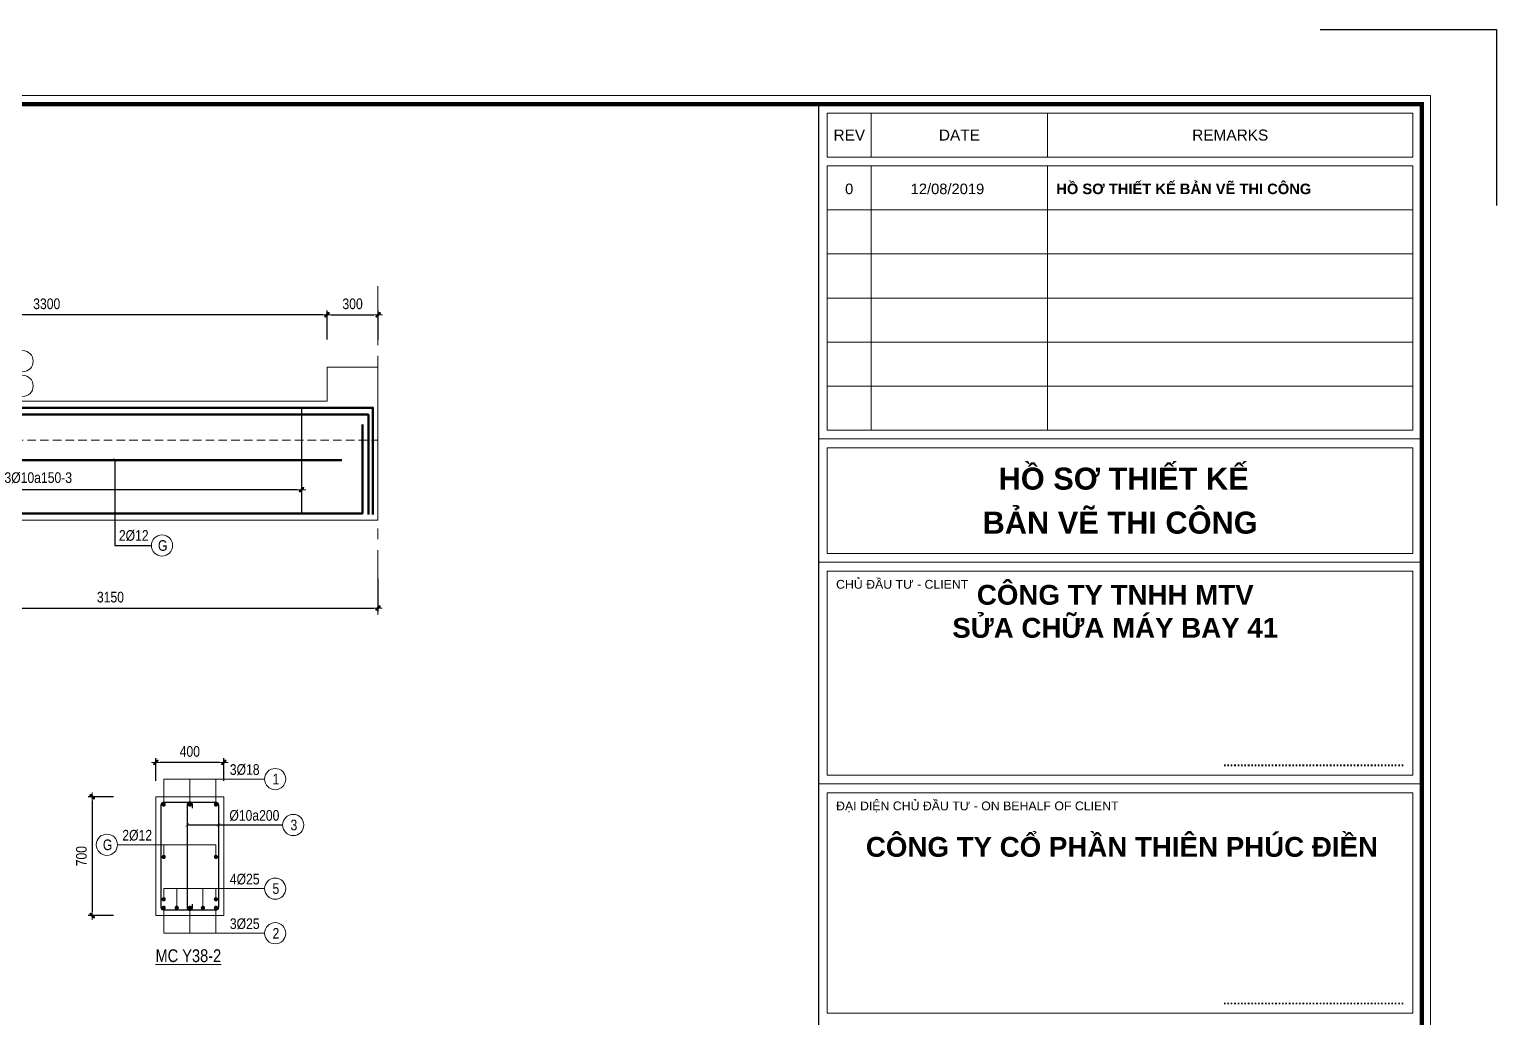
# Model space of a CAD drawing. Header units: millimetres. Extents: x 397144 to 8960116, y 345581 to 674207.
# Drawn here: x 5206648 to 5215286, y 658084 to 663901 of the extents above; entities that cross this region are included whole.
import ezdxf
from ezdxf.enums import TextEntityAlignment as Align
from ezdxf.xclip import XClip

# ---------------------------------------------------------------- set-up
doc = ezdxf.new("R2010")
doc.units = ezdxf.units.MM
doc.header["$XCLIPFRAME"] = 0
doc.header["$PDSIZE"] = -10
doc.linetypes.add('CENTER2', pattern=[28.575, 19.05, -3.175, 3.175, -3.175])
doc.linetypes.add('HIDDEN', pattern=[0.375, 0.25, -0.125])
doc.layers.get('0').update_dxf_attribs({"linetype": 'CONTINUOUS'})
doc.layers.get('Defpoints').update_dxf_attribs({"color": 12, "linetype": 'CONTINUOUS'})
for name, color, linetype, lineweight in [('CDAI', 8, 'CONTINUOUS', 30), ('CTHEP', 2, 'CONTINUOUS', 50), ('DBAO', 3, 'CONTINUOUS', 20), ('DGIONG', 4, 'CONTINUOUS', 13), ('KTH', 150, 'CONTINUOUS', 5), ('Net khuat', 8, 'HIDDEN', 13), ('STICK', 1, 'CONTINUOUS', 9), ('TEXT', 7, 'CONTINUOUS', 15)]:
    doc.layers.add(name, color=color, linetype=linetype, lineweight=lineweight)
doc.layers.add('CHG_XX_Khung ten$0$TKTC', color=1, linetype='CONTINUOUS')
doc.styles.add('CHG_XX_Khung ten$0$A1 BORDER$0$ARIAL', font='arial.ttf')
doc.styles.add('CHG_XX_Khung ten$0$A1 BORDER$0$Title Block DD$0$ARIAL', font='arial.ttf')
doc.styles.add('CHG_XX_Khung ten$0$A1 BORDER$0$Title Block DD$0$Arial - Bold', font='arialbd.ttf', dxfattribs={"height": 2.5})
doc.styles.add('CHG_XX_Khung ten$0$arial', font='arial.ttf')
doc.styles.add('CHG_XX_Khung ten$0$Arial - Bold', font='arialbd.ttf')
doc.styles.add('CHG_XX_Khung ten$0$ArialB', font='arialbd.ttf')
doc.styles.add('Star-HelCon', font='VHELVCN_0.TTF')
doc.styles.add('TTP-HelCon', font='VHELVCN_0.TTF')
doc.styles.add('VNI-HELVE-CONDENSE', font='VHELVCN_0.TTF')
doc.dimstyles.new('kc-25', dxfattribs={"dimtxt": 62.5, "dimasz": 20, "dimexe": 20, "dimexo": 50, "dimgap": 25, "dimtad": 3, "dimdec": 0, "dimzin": 0, "dimdsep": 46, "dimtxsty": 'VNI-HELVE-CONDENSE', "dimblk": 'DIM', "dimcen": 2.5, "dimclrd": 256, "dimclre": 154, "dimclrt": 7, "dimaunit": 1, "dimadec": 0, "dimazin": 0, "dimtfac": 1, "dimtdec": 0, "dimtix": 1, "dimtmove": 0, "dimatfit": 3, "dimldrblk": 'DOT', "dimfxl": 1, "dimtolj": 1, "dimtzin": 0, "dimarcsym": 0})
doc.dimstyles.new('TTP-25', dxfattribs={"dimscale": 25, "dimtxt": 2.5, "dimasz": 1, "dimexe": 1, "dimexo": 1, "dimgap": 0.09, "dimtad": 0, "dimdec": 4, "dimrnd": 5, "dimzin": 9, "dimdsep": 46, "dimtxsty": 'TTP-HelCon', "dimblk": 'Stick1', "dimcen": 0.09, "dimdle": 1.5, "dimclrd": 256, "dimclre": 256, "dimclrt": 7, "dimadec": 0, "dimazin": 0, "dimtfac": 1, "dimtdec": 4, "dimtmove": 0, "dimatfit": 3, "dimldrblk": '_ArchTick1', "dimfxl": 1, "dimtvp": 1, "dimtolj": 1, "dimtzin": 0, "dimarcsym": 0})

# ---------------------------------------------------------------- blocks, each defined once
blk = doc.blocks.new('Stick1')
at = {"layer": 'STICK'}
h = blk.add_hatch(color=256, dxfattribs=at)
edge = h.paths.add_edge_path()
edge.add_line((0.3, 0.5), (-0.5, -0.3))
edge.add_arc((-0.4, -0.4), 0.141, 135, 315)
edge.add_line((-0.3, -0.5), (0.5, 0.3))
edge.add_arc((0.4, 0.4), 0.141, 315, 495)
blk.add_line((1, 0), (-1, 0), dxfattribs=at)
blk.add_lwpolyline([(0.3, 0.5), (-0.5, -0.3, 1), (-0.3, -0.5), (0.5, 0.3, 1), (0.3, 0.5, 1)], format="xyb", dxfattribs=at)
blk = doc.blocks.new('*D1159')
at = {"layer": 'Defpoints', "color": 0, "ltscale": 500, "transparency": 16777216}
for p in [(5207393, 659586.8), (5207393, 659453.6), (5207793, 659453.6)]:
    blk.add_point(p, dxfattribs=at)
at = {"layer": 'KTH', "lineweight": -2, "ltscale": 500, "transparency": 16777216}
for p, q in [((5207393, 659478.6), (5207393, 659611.8)), ((5207793, 659478.6), (5207793, 659611.8)), ((5207768, 659586.8), (5207418, 659586.8))]:
    blk.add_line(p, q, dxfattribs=at)
at = {"layer": 'KTH', "lineweight": -2, "ltscale": 500, "transparency": 16777216, "xscale": 25, "yscale": 25, "zscale": 25, "rotation": 180}
blk.add_blockref('Stick1', (5207393, 659586.8), dxfattribs=at)
at = {"layer": 'KTH', "lineweight": -2, "ltscale": 500, "transparency": 16777216, "xscale": 25, "yscale": 25, "zscale": 25}
blk.add_blockref('Stick1', (5207793, 659586.8), dxfattribs=at)
at = {"layer": 'KTH', "color": 7, "ltscale": 500, "transparency": 16777216, "insert": (5207593, 659650.7), "char_height": 62.5, "attachment_point": 5, "style": 'TTP-HelCon'}
blk.add_mtext('\\A1;400', dxfattribs=at)
blk = doc.blocks.new('_ArchTick1')
at = {"color": 0, "const_width": 3.81}
blk.add_lwpolyline([(-12.7, -12.7), (12.7, 12.7)], dxfattribs=at)
blk = doc.blocks.new('*D1160')
at = {"layer": 'Defpoints', "color": 0, "ltscale": 500, "transparency": 16777216}
for p in [(5207168.6, 659384.6), (5207018.7, 658684.6), (5207168.6, 658684.6)]:
    blk.add_point(p, dxfattribs=at)
at = {"layer": 'KTH', "lineweight": -2, "ltscale": 500, "transparency": 16777216}
for p, q in [((5207143.6, 659384.6), (5206993.7, 659384.6)), ((5207018.7, 659359.6), (5207018.7, 658709.6)), ((5207143.6, 658684.6), (5206993.7, 658684.6))]:
    blk.add_line(p, q, dxfattribs=at)
at = {"layer": 'KTH', "lineweight": -2, "ltscale": 500, "transparency": 16777216, "xscale": 25, "yscale": 25, "zscale": 25}
for p, rotation in [((5207018.7, 659384.6), 90), ((5207018.7, 658684.6), 270)]:
    blk.add_blockref('Stick1', p, dxfattribs=dict(at, rotation=rotation))
at = {"layer": 'KTH', "color": 7, "ltscale": 500, "transparency": 16777216, "insert": (5206954.9, 659034.6), "char_height": 62.5, "attachment_point": 5, "rotation": 90, "style": 'TTP-HelCon'}
blk.add_mtext('\\A1;700', dxfattribs=at)
blk = doc.blocks.new('DIM')
h = blk.add_hatch(color=1)
h.paths.add_polyline_path([(0.49, 0.29, 1), (0.29, 0.49), (-0.19, 0), (0.19, 0)])
h.paths.add_polyline_path([(0.19, 0), (-0.19, 0), (-0.49, -0.29, 1), (-0.29, -0.49)])
at = {"color": 9}
for p, q in [((-0.19, 0), (-1.5, 0)), ((0.19, 0), (1.5, 0))]:
    blk.add_line(p, q, dxfattribs=at)
at = {"color": 1}
for p, q in [((-0.49, -0.29), (0.29, 0.49)), ((-0.29, -0.49), (0.49, 0.29)), ((-0.19, 0), (0.19, 0))]:
    blk.add_line(p, q, dxfattribs=at)
blk.add_arc((-0.39, -0.39), 0.138, 135, 315, dxfattribs=at)
blk = doc.blocks.new('*D8492')
at = {"layer": 'Defpoints', "color": 0, "transparency": 16777216}
for p in [(5211472.8, 555000.8), (5211472.8, 554872.7), (5214772.8, 554829.4)]:
    blk.add_point(p, dxfattribs=at)
at = {"layer": 'KTH', "lineweight": -2, "transparency": 16777216}
for p, q in [((5211472.8, 554897.7), (5211472.8, 555025.8)), ((5214747.8, 555000.8), (5211497.8, 555000.8)), ((5214772.8, 554854.4), (5214772.8, 555025.8))]:
    blk.add_line(p, q, dxfattribs=at)
at = {"layer": 'KTH', "lineweight": -2, "transparency": 16777216, "xscale": 25, "yscale": 25, "zscale": 25, "rotation": 180}
blk.add_blockref('Stick1', (5211472.8, 555000.8), dxfattribs=at)
at = {"layer": 'KTH', "lineweight": -2, "transparency": 16777216, "xscale": 25, "yscale": 25, "zscale": 25}
blk.add_blockref('Stick1', (5214772.8, 555000.8), dxfattribs=at)
at = {"layer": 'KTH', "color": 7, "transparency": 16777216, "insert": (5213122.8, 555064.6), "char_height": 62.5, "attachment_point": 5, "style": 'TTP-HelCon'}
blk.add_mtext('\\A1;3300', dxfattribs=at)
blk = doc.blocks.new('*D8493')
at = {"layer": 'Defpoints', "color": 0, "transparency": 16777216}
for p in [(5215073.8, 555000.8), (5214772.8, 554829.4), (5215073.8, 554829.4)]:
    blk.add_point(p, dxfattribs=at)
at = {"layer": 'KTH', "lineweight": -2, "transparency": 16777216}
for p, q in [((5214772.8, 554854.4), (5214772.8, 555025.8)), ((5214797.8, 555000.8), (5215048.8, 555000.8)), ((5215073.8, 554854.4), (5215073.8, 555025.8))]:
    blk.add_line(p, q, dxfattribs=at)
at = {"layer": 'KTH', "lineweight": -2, "transparency": 16777216, "xscale": 25, "yscale": 25, "zscale": 25, "rotation": 180}
blk.add_blockref('Stick1', (5214772.8, 555000.8), dxfattribs=at)
at = {"layer": 'KTH', "lineweight": -2, "transparency": 16777216, "xscale": 25, "yscale": 25, "zscale": 25}
blk.add_blockref('Stick1', (5215073.8, 555000.8), dxfattribs=at)
at = {"layer": 'KTH', "color": 7, "transparency": 16777216, "insert": (5214923.3, 555064.6), "char_height": 62.5, "attachment_point": 5, "style": 'TTP-HelCon'}
blk.add_mtext('\\A1;300', dxfattribs=at)
blk = doc.blocks.new('*D8503')
at = {"layer": 'Defpoints', "color": 0, "transparency": 16777216}
for p in [(5211522.8, 554110.8), (5211522.8, 553970.9), (5214622.8, 554028.4)]:
    blk.add_point(p, dxfattribs=at)
at = {"layer": 'KTH', "lineweight": -2, "transparency": 16777216}
for p, q in [((5211522.8, 554085.8), (5211522.8, 553945.9)), ((5214597.8, 553970.9), (5211547.8, 553970.9)), ((5214622.8, 554003.4), (5214622.8, 553945.9))]:
    blk.add_line(p, q, dxfattribs=at)
at = {"layer": 'KTH', "lineweight": -2, "transparency": 16777216, "xscale": 25, "yscale": 25, "zscale": 25, "rotation": 180}
blk.add_blockref('Stick1', (5211522.8, 553970.9), dxfattribs=at)
at = {"layer": 'KTH', "lineweight": -2, "transparency": 16777216, "xscale": 25, "yscale": 25, "zscale": 25}
blk.add_blockref('Stick1', (5214622.8, 553970.9), dxfattribs=at)
at = {"layer": 'KTH', "color": 7, "transparency": 16777216, "insert": (5213072.8, 554040.8), "char_height": 62.5, "attachment_point": 5, "style": 'TTP-HelCon'}
blk.add_mtext('\\A1;3Þ10a150-3', dxfattribs=at)
blk = doc.blocks.new('*D8507')
at = {"layer": 'Defpoints', "color": 0, "transparency": 16777216}
for p in [(5211922.8, 553460.4), (5215072.8, 553472.3), (5215072.8, 553274.4)]:
    blk.add_point(p, dxfattribs=at)
at = {"layer": 'KTH', "lineweight": -2, "transparency": 16777216}
for p, q in [((5215072.8, 553447.3), (5215072.8, 553249.4)), ((5211922.8, 553435.4), (5211922.8, 553249.4)), ((5211947.8, 553274.4), (5215047.8, 553274.4))]:
    blk.add_line(p, q, dxfattribs=at)
at = {"layer": 'KTH', "lineweight": -2, "transparency": 16777216, "xscale": 25, "yscale": 25, "zscale": 25, "rotation": 180}
blk.add_blockref('Stick1', (5211922.8, 553274.4), dxfattribs=at)
at = {"layer": 'KTH', "lineweight": -2, "transparency": 16777216, "xscale": 25, "yscale": 25, "zscale": 25}
blk.add_blockref('Stick1', (5215072.8, 553274.4), dxfattribs=at)
at = {"layer": 'KTH', "color": 7, "transparency": 16777216, "insert": (5213497.8, 553338.2), "char_height": 62.5, "attachment_point": 5, "style": 'TTP-HelCon'}
blk.add_mtext('\\A1;3150', dxfattribs=at)
blk = doc.blocks.new('CHG_XX_Khung ten')
for p, q in [((687, 577), (687, 17)), ((687, 501), (824, 501)), ((687, 473), (824, 473)), ((687, 422.69), (824, 422.69))]:
    blk.add_line(p, q)
at = {"linetype": 'Continuous'}
for p, q in [((699, 575), (699, 565)), ((739, 575), (739, 565)), ((699, 563), (699, 503)), ((739, 563), (739, 503))]:
    blk.add_line(p, q, dxfattribs=at)
blk.add_lwpolyline([(15, 579), (826, 579), (826, 15), (15, 15)], close=True)
at = {"color": 4, "linetype": 'Continuous', "const_width": 1}
blk.add_lwpolyline([(17, 577), (824, 577), (824, 17), (17, 17)], close=True, dxfattribs=at)
at = {"linetype": 'Continuous'}
for points in [[(822, 565), (689, 565), (689, 575), (822, 575)], [(822, 553), (689, 553), (689, 563), (822, 563)], [(822, 543), (689, 543), (689, 553), (822, 553)], [(822, 533), (689, 533), (689, 543), (822, 543)], [(822, 523), (689, 523), (689, 533), (822, 533)], [(822, 513), (689, 513), (689, 523), (822, 523)], [(822, 503), (689, 503), (689, 513), (822, 513)], [(689, 499), (822, 499), (822, 475), (689, 475)]]:
    blk.add_lwpolyline(points, close=True, dxfattribs=at)
at = {"layer": 'Defpoints', "color": 1, "ltscale": 2}
blk.add_lwpolyline([(800.94, 594), (841, 594), (841, 554)], dxfattribs=at)
for s, height, style, p in [('REV', 2.5, 'CHG_XX_Khung ten$0$A1 BORDER$0$ARIAL', (694, 570)), ('DATE', 2.5, 'CHG_XX_Khung ten$0$A1 BORDER$0$ARIAL', (719, 570)), ('REMARKS', 2.5, 'CHG_XX_Khung ten$0$A1 BORDER$0$ARIAL', (780.5, 570)), ('0', 2.39, 'CHG_XX_Khung ten$0$arial', (693.97, 557.78)), ('12/08/2019', 2.389, 'CHG_XX_Khung ten$0$arial', (716.29, 557.78))]:
    blk.add_text(s, height=height, dxfattribs=dict(style=style)).set_placement(p, align=Align.MIDDLE_CENTER)
for s, height, style, p in [('HỒ SƠ THIẾT KẾ BẢN VẼ THI CÔNG', 2.3887, 'CHG_XX_Khung ten$0$ArialB', (741, 557.78)), ('CHỦ ĐẦU TƯ - CLIENT', 2, 'CHG_XX_Khung ten$0$A1 BORDER$0$Title Block DD$0$ARIAL', (691, 468)), ('ĐẠI DIỆN CHỦ ĐẦU TƯ - ON BEHALF OF CLIENT ', 2, 'CHG_XX_Khung ten$0$A1 BORDER$0$Title Block DD$0$ARIAL', (691, 417.69))]:
    blk.add_text(s, height=height, dxfattribs=dict(style=style)).set_placement(p, align=Align.MIDDLE_LEFT)
at = {"style": 'CHG_XX_Khung ten$0$A1 BORDER$0$Title Block DD$0$Arial - Bold'}
for p in [(820, 427.69), (820, 373.62)]:
    blk.add_text('.....................................................', height=2, dxfattribs=at).set_placement(p, align=Align.MIDDLE_RIGHT)
at = {"layer": 'CHG_XX_Khung ten$0$TKTC', "style": 'CHG_XX_Khung ten$0$Arial - Bold'}
for s, p in [('HỒ SƠ THIẾT KẾ', (756.29, 492)), ('BẢN VẼ THI CÔNG', (755.5, 482))]:
    blk.add_text(s, height=5, dxfattribs=at).set_placement(p, align=Align.MIDDLE_CENTER)
at = {"ltscale": 10, "char_height": 4.5, "attachment_point": 2, "style": 'CHG_XX_Khung ten$0$A1 BORDER$0$Title Block DD$0$Arial - Bold', "bg_fill": 2}
for s, insert, width in [('CÔNG TY TNHH MTV\\PSỬA CHỮA MÁY BAY 41', (754.39, 467.87), 83.001), ('CÔNG TY CỔ PHẦN THIÊN PHÚC ĐIỀN', (755.91, 410.64), 121.2929)]:
    blk.add_mtext(s, dxfattribs=dict(at, insert=insert, width=width))
at = {"linetype": 'Continuous'}
for points in [[(689, 471), (822, 471), (822, 424.69), (689, 424.69)], [(689, 420.69), (822, 420.69), (822, 370.62), (689, 370.62)]]:
    blk.add_lwpolyline(points, close=True, dxfattribs=at)
blk = doc.blocks.new('Y-37')
at = {"layer": 'CTHEP'}
blk.add_line((1119.46907, 681.17417), (49858.11137, 681.13827), dxfattribs=at)
for points in [[(49989.46907, 361.93876), (49989.46907, 990.12597), (171.95451, 990.1847)], [(172.63649, 368.18914), (10138.47515, 368.18041), (10718.3369, 368.1785), (17169.46907, 368.15021), (17743.51458, 368.14833), (49905.53617, 368.12618), (49905.53617, 891.00169)]]:
    blk.add_lwpolyline(points, dxfattribs=at)
at = {"layer": 'DBAO'}
for p, q in [((50019.46907, 1029.07736), (17317.37532, 1029.12513)), ((50667.50865, 1029.08076), (20296.02848, 1029.12513))]:
    blk.add_line(p, q, dxfattribs=at)
at = {"layer": 'Net khuat', "ltscale": 200}
blk.add_lwpolyline([(1769.46647, 329.18456), (1769.46647, 799.18779), (50019.46907, 799.18779)], dxfattribs=at)
blk = doc.blocks.new('AY-38')
at = {"layer": 'CDAI', "ltscale": 52.5}
blk.add_line((5214622.83779, 554457.3473), (5214622.83779, 553827.3473), dxfattribs=at)
blk.add_line((5214622.83779, 554457.3473), (5214622.83779, 553827.3473), dxfattribs=at)
at = {"layer": 'CTHEP'}
for p, q in [((5208871.88439, 554413.44845), (5213471.8463, 554413.44845)), ((5209422.84491, 554413.44845), (5215016.3572, 554413.44845)), ((5215016.3572, 554413.44845), (5215016.3572, 553825.68506)), ((5201879.26867, 554144.41032), (5214859.473, 554144.40158))]:
    blk.add_line(p, q, dxfattribs=at)
for points in [[(5215042.83778, 553825.20207), (5215042.83778, 554453.38929), (5201879.26867, 554453.40312)], [(5201879.26867, 553831.39662), (5214981.00494, 553831.38949), (5214981.00494, 554354.26501)]]:
    blk.add_lwpolyline(points, dxfattribs=at)
at = {"layer": 'DBAO'}
blk.add_lwpolyline([(5211472.8463, 553472.38564), (5211472.8463, 553792.34808), (5215072.83779, 553792.34721), (5215072.83779, 554692.34359), (5214772.83846, 554692.34399), (5214772.83822, 554492.34399), (5201383.73939, 554492.35742)], dxfattribs=at)
at = {"layer": 'DGIONG'}
for centre in [(5212980.61782, 554727.266), (5212980.61782, 554581.967), (5213801.23778, 553642.46887)]:
    blk.add_circle(centre, 62.5, dxfattribs=at)
at = {"layer": 'Net khuat', "linetype": 'CENTER2', "ltscale": 20}
blk.add_line((5215072.83779, 553234.96783), (5215072.83779, 555240.31047), dxfattribs=at)
at = {"layer": 'Net khuat', "ltscale": 200}
blk.add_lwpolyline([(5201383.73939, 554262.46483), (5215072.83779, 554262.46483)], dxfattribs=at)
at = {"layer": 'TEXT', "style": 'TTP-HelCon'}
blk.add_text('2Þ12', height=62.5, dxfattribs=at).set_placement((5213547.42991, 553670.36593, 0))
at = {"layer": 'TEXT', "style": 'Star-HelCon'}
blk.add_text('G', height=62.5, dxfattribs=at).set_placement((5213805.40444, 553642.46887), align=Align.MIDDLE)
at = {"layer": 'KTH'}
for base, p2, picture, middle in [((5211472.84491, 555000.76306), (5211472.84491, 554872.66633), '*D8492', (5213122.84135, 555064.59639)), ((5215073.76881, 555000.76306), (5215073.76881, 554829.36989), '*D8493', (5214923.3033, 555064.59639))]:
    dim = blk.add_linear_dim(base=base, p1=(5214772.83779, 554829.36989), p2=p2, dimstyle='TTP-25', override={"dimtmove": 1}, dxfattribs=at)
    dim.commit()
    dim.dimension.update_dxf_attribs({"geometry": picture, "text_midpoint": middle})
dim = blk.add_linear_dim(base=(5211522.84231, 553970.88542), p1=(5214622.83779, 554028.35877), p2=(5211522.84231, 554110.8303), angle=180, text='3Þ10a150-3', dimstyle='TTP-25', override={"dimtmove": 1}, dxfattribs=at)
dim.commit()
dim.dimension.update_dxf_attribs({"geometry": '*D8503', "text_midpoint": (5213072.84005, 554040.80209)})
dim = blk.add_linear_dim(base=(5215072.83779, 553274.40455), p1=(5211922.83779, 553460.43367), p2=(5215072.83779, 553472.3473), angle=180, dimstyle='TTP-25', override={"dimtmove": 1}, dxfattribs=at)
dim.commit()
dim.dimension.update_dxf_attribs({"geometry": '*D8507', "text_midpoint": (5213497.83779, 553338.23789)})
at = {"layer": 'DGIONG'}
blk.add_leader([(5213524.41973, 554146.51344), (5213524.41788, 553642.46887), (5213738.73778, 553642.46887)], dimstyle='kc-25', override={"dimtad": 0, "dimldrblk": 'ArchTick', "dimfxl": 100, "dimarcsym": 1}, dxfattribs=at)

msp = doc.modelspace()

# ---------------------------------------------------------------- linework, layer by layer
at = {"layer": 'CDAI', "ltscale": 0.8}
msp.add_lwpolyline([(5193924.24334, 663460.45642), (5211293.84876, 663460.45642), (5211293.84876, 648942.57726), (5193924.24334, 648942.57726)], close=True, dxfattribs=at)
msp.add_lwpolyline([(5193924.24334, 663460.45642), (5211293.84876, 663460.45642), (5211293.84876, 648942.57726), (5193924.24334, 648942.57726)], close=True, dxfattribs=at)
msp.add_lwpolyline([(5193924.24334, 663460.45642), (5211293.84876, 663460.45642), (5211293.84876, 648942.57726), (5193924.24334, 648942.57726)], close=True, dxfattribs=at)
at = {"layer": 'CDAI'}
msp.add_lwpolyline([(5207442.98405, 659353.32913), (5207742.98405, 659353.32913, -0.4142135624), (5207761.73405, 659334.57913), (5207761.73405, 658734.57913, -0.4142135624), (5207742.98405, 658715.82913), (5207442.98405, 658715.82913, -0.4142135624), (5207424.23405, 658734.57913), (5207424.23405, 659334.57913, -0.4142135624)], format="xyb", close=True, dxfattribs=at)
msp.add_lwpolyline([(5207607.98405, 659316.40913), (5207607.98405, 659338.32913, 0.4142135624), (5207592.98405, 659353.32913), (5207592.98405, 659353.32913, 0.4142135624), (5207577.98405, 659338.32913), (5207577.98405, 658730.82913, 0.4142135624), (5207592.98405, 658715.82913), (5207592.98405, 658715.82913, 0.4142135624), (5207607.98405, 658730.82913), (5207607.98405, 658752.74912)], format="xyb", dxfattribs=at)
at = {"layer": 'CTHEP', "const_width": 12.5}
for points in [[(5207432.98405, 659338.32913, 1), (5207445.48405, 659338.32913, 1)], [(5207586.73405, 659338.32913, 1), (5207599.23405, 659338.32913, 1)], [(5207740.48405, 659338.32913, 1), (5207752.98405, 659338.32913, 1)], [(5207445.48405, 659030.17218, -1), (5207432.98405, 659030.17218, -1)], [(5207752.98405, 659030.17218, -1), (5207740.48405, 659030.17218, -1)], [(5207432.98405, 658780.82913, 1), (5207445.48405, 658780.82913, 1)], [(5207432.98405, 658730.82913, 1), (5207445.48405, 658730.82913, 1)], [(5207509.85905, 658730.82913, 1), (5207522.35905, 658730.82913, 1)], [(5207586.73405, 658730.82913, 1), (5207599.23405, 658730.82913, 1)], [(5207676.10905, 658730.82913, -1), (5207663.60905, 658730.82913, -1)], [(5207740.48405, 658780.82913, 1), (5207752.98405, 658780.82913, 1)], [(5207740.48405, 658730.82913, 1), (5207752.98405, 658730.82913, 1)]]:
    msp.add_lwpolyline(points, format="xyb", close=True, dxfattribs=at)
at = {"layer": 'DBAO', "flags": 128}
for points in [[(5207392.98405, 659384.57913), (5207792.98405, 659384.57913)], [(5207792.98405, 659384.57913), (5207792.98405, 658684.57913), (5207392.98405, 658684.57913), (5207392.98405, 659384.57913)]]:
    msp.add_lwpolyline(points, dxfattribs=at)
at = {"layer": 'DGIONG'}
for p, q in [((5207439.23405, 659338.32913), (5207439.23405, 659488.32913)), ((5207439.23405, 659488.32913), (5208032.98405, 659488.32913)), ((5207592.98405, 659338.32913), (5207592.98405, 659488.32913)), ((5207746.73405, 659338.32913), (5207746.73405, 659488.32913)), ((5207746.73405, 659101.55397), (5207167.18653, 659101.55397)), ((5207439.23405, 659030.17218), (5207439.23405, 659101.55397)), ((5207746.73405, 659030.17218), (5207746.73405, 659101.55397)), ((5207439.23405, 658843.47122), (5208032.98405, 658843.47122)), ((5207439.23405, 658780.82913), (5207439.23405, 658843.47122)), ((5207516.10905, 658730.82913), (5207516.10905, 658843.47122)), ((5207669.85905, 658730.82913), (5207669.85905, 658843.47122)), ((5207746.73405, 658780.82913), (5207746.73405, 658843.47122)), ((5207439.23405, 658580.82913), (5207439.23405, 658730.82913)), ((5207592.98405, 658580.82913), (5207592.98405, 658730.82913)), ((5207746.73405, 658580.82913), (5207746.73405, 658730.82913)), ((5207439.23405, 658580.82913), (5208032.98405, 658580.82913))]:
    msp.add_line(p, q, dxfattribs=at)
for centre in [(5208095.48405, 659488.32913), (5208201.60408, 659218.24293), (5207104.68653, 659101.55397), (5208095.48405, 658843.47122), (5208095.48405, 658580.82913)]:
    msp.add_circle(centre, 62.5, dxfattribs=at)

# ---------------------------------------------------------------- block references
at = {"layer": 'CDAI'}
ref = msp.add_blockref('AY-38', (-6372.15487, 107220.70631), dxfattribs=at)
XClip(ref).set_block_clipping_path([(5200708.2517040735, 552865.3158922046), (5217252.9349014703, 555168.7065931229)])
at = {"layer": 'KTH'}
ref = msp.add_blockref('Y-37', (5172972.14036, 661229.57767), dxfattribs=at)
XClip(ref).set_block_clipping_path([(-1082.3919523181, -731.137271678), (15917.7538879691, 2061.5065021181)])
ref = msp.add_blockref('Y-37', (5157655.0179, 658006.51293), dxfattribs=at)
XClip(ref).set_block_clipping_path([(15463.3454985004, -731.137271678), (25080.8919866411, 2170.0343434394)])

# ---------------------------------------------------------------- texts
at = {"layer": 'TEXT', "style": 'TTP-HelCon'}
for s, p in [('3Þ18', (5207828.44238, 659513.32913)), ('Þ10a200', (5207825.66826, 659243.24293)), ('2Þ12', (5207195.4782, 659126.55397)), ('4Þ25', (5207828.44238, 658868.47122)), ('3Þ25', (5207828.70772, 658605.82913))]:
    msp.add_text(s, height=62.5, dxfattribs=at).set_placement(p)
at = {"layer": 'TEXT', "style": 'Star-HelCon'}
for s, p in [('1', (5208099.65072, 659488.32913)), ('3', (5208205.77074, 659218.24293)), ('G', (5207108.8532, 659101.55397)), ('5', (5208099.65072, 658843.47122)), ('2', (5208099.65072, 658580.82913))]:
    msp.add_text(s, height=62.5, dxfattribs=at).set_placement(p, align=Align.MIDDLE)
at = {"layer": 'TEXT', "style": 'TTP-HelCon'}
msp.add_text('%%UMC Y38-2', height=75, dxfattribs=at).set_placement((5207584.2249, 658411.28559), align=Align.CENTER)

# ---------------------------------------------------------------- dimensions: what is measured, and where the dimension line sits
at = {"layer": 'KTH', "ltscale": 500}
dim = msp.add_linear_dim(base=(5207392.98405, 659586.82913), p1=(5207792.98405, 659453.59107), p2=(5207392.98405, 659453.59107), dimstyle='TTP-25', override={"dimtxsty": 'TTP-HelCon'}, dxfattribs=at)
dim.commit()
dim.dimension.update_dxf_attribs({"geometry": '*D1159', "text_midpoint": (5207592.98405, 659650.66246)})
dim = msp.add_linear_dim(base=(5207018.72366, 658684.57913), p1=(5207168.55647, 659384.57913), p2=(5207168.55647, 658684.57913), angle=90, dimstyle='TTP-25', override={"dimtxsty": 'TTP-HelCon'}, dxfattribs=at)
dim.commit()
dim.dimension.update_dxf_attribs({"geometry": '*D1160', "text_midpoint": (5206954.89033, 659034.57913)})

# ---------------------------------------------------------------- leaders
at = {"layer": 'DGIONG'}
for points in [[(5207577.98405, 659218.24293), (5207955.35408, 659218.24293)], [(5207761.73405, 659218.24293), (5208139.10408, 659218.24293)]]:
    msp.add_leader(points, dimstyle='kc-25', override={"dimtad": 0, "dimldrblk": 'ArchTick', "dimfxl": 100, "dimarcsym": 1}, dxfattribs=at)

# ---------------------------------------------------------------- next in the draw order: block references
at = {"layer": 'KTH', "ltscale": 0.8, "xscale": 25.92478421702978, "yscale": 25.92478421702978, "zscale": 25.92478421702978}
msp.add_blockref('CHG_XX_Khung ten', (5193483.522, 648501.85593), dxfattribs=at)

doc.saveas('drawing.dxf')
